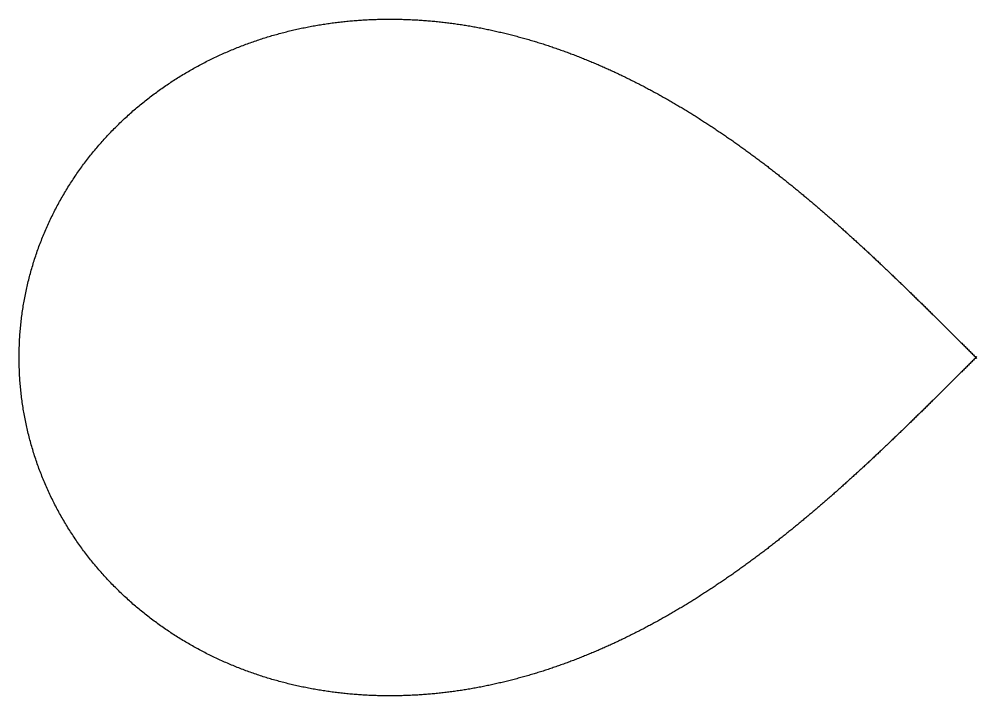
# Model space of a CAD drawing. Header units: metres. Extents: x 0 to 80, y 0 to 80.
# Drawn here: x 29 to 40, y 16.11 to 23.89 of the extents above; entities that cross this region are included whole.
import ezdxf

# ---------------------------------------------------------------- set-up
doc = ezdxf.new("R2010")
doc.units = ezdxf.units.M

msp = doc.modelspace()

# ---------------------------------------------------------------- linework, layer by layer
at = {"layer": 'ENGRAVE'}
msp.add_lwpolyline([(40.009599, 20.009599), (40, 20), (39.990401, 19.990401), (39.980801, 19.980801), (39.971202, 19.971202), (39.961602, 19.961603), (39.952002, 19.952004), (39.942402, 19.942405), (39.932801, 19.932806), (39.923201, 19.923208), (39.913599, 19.91361), (39.903997, 19.904012), (39.894395, 19.894414), (39.884791, 19.884817), (39.875188, 19.87522), (39.865583, 19.865623), (39.855977, 19.856027), (39.846371, 19.846431), (39.836764, 19.836836), (39.827156, 19.827241), (39.817546, 19.817647), (39.807936, 19.808053), (39.798324, 19.79846), (39.788711, 19.788867), (39.779097, 19.779275), (39.769482, 19.769684), (39.759865, 19.760093), (39.750247, 19.750504), (39.740627, 19.740915), (39.731005, 19.731326), (39.721382, 19.721739), (39.711757, 19.712153), (39.702131, 19.702567), (39.692503, 19.692982), (39.682872, 19.683398), (39.67324, 19.673815), (39.663606, 19.664234), (39.65397, 19.654653), (39.644332, 19.645073), (39.634691, 19.635494), (39.625049, 19.625917), (39.615404, 19.616341), (39.605756, 19.606765), (39.596107, 19.597191), (39.586455, 19.587619), (39.5768, 19.578047), (39.567143, 19.568477), (39.557483, 19.558908), (39.54782, 19.549341), (39.538155, 19.539775), (39.528487, 19.53021), (39.518816, 19.520647), (39.509142, 19.511085), (39.499465, 19.501525), (39.489785, 19.491966), (39.480102, 19.482409), (39.470416, 19.472854), (39.460726, 19.4633), (39.451034, 19.453748), (39.441338, 19.444198), (39.431638, 19.434649), (39.421935, 19.425102), (39.412229, 19.415557), (39.402519, 19.406014), (39.392805, 19.396472), (39.383088, 19.386933), (39.373367, 19.377395), (39.363642, 19.36786), (39.353914, 19.358326), (39.344181, 19.348794), (39.334444, 19.339265), (39.324704, 19.329737), (39.314959, 19.320212), (39.30521, 19.310689), (39.295457, 19.301168), (39.2857, 19.291649), (39.275938, 19.282132), (39.266172, 19.272618), (39.256401, 19.263106), (39.246626, 19.253597), (39.236847, 19.244089), (39.227062, 19.234585), (39.217273, 19.225082), (39.20748, 19.215582), (39.197681, 19.206085), (39.187878, 19.19659), (39.17807, 19.187098), (39.168256, 19.177608), (39.158438, 19.168121), (39.148615, 19.158637), (39.138786, 19.149155), (39.128952, 19.139676), (39.119113, 19.1302), (39.109269, 19.120727), (39.099419, 19.111257), (39.089564, 19.101789), (39.079703, 19.092325), (39.069837, 19.082863), (39.059965, 19.073404), (39.050088, 19.063949), (39.040204, 19.054496), (39.030315, 19.045047), (39.02042, 19.035601), (39.010519, 19.026158), (39.000612, 19.016718), (38.9907, 19.007281), (38.980781, 18.997848), (38.970855, 18.988417), (38.960924, 18.978991), (38.950986, 18.969567), (38.941042, 18.960147), (38.931092, 18.950731), (38.921135, 18.941318), (38.911172, 18.931909), (38.901202, 18.922503), (38.891226, 18.9131), (38.881242, 18.903702), (38.871252, 18.894307), (38.861256, 18.884916), (38.851252, 18.875528), (38.841242, 18.866145), (38.831224, 18.856765), (38.8212, 18.847389), (38.811168, 18.838017), (38.801129, 18.828649), (38.791083, 18.819285), (38.78103, 18.809925), (38.77097, 18.800569), (38.760902, 18.791217), (38.750826, 18.781869), (38.740743, 18.772525), (38.730653, 18.763186), (38.720555, 18.753851), (38.710449, 18.74452), (38.700335, 18.735194), (38.690214, 18.725872), (38.680085, 18.716554), (38.669948, 18.707241), (38.659803, 18.697933), (38.64965, 18.688629), (38.639489, 18.679329), (38.629319, 18.670034), (38.619142, 18.660744), (38.608956, 18.651459), (38.598762, 18.642178), (38.588559, 18.632902), (38.578348, 18.623631), (38.568129, 18.614365), (38.557901, 18.605104), (38.547664, 18.595848), (38.537419, 18.586596), (38.527165, 18.57735), (38.516902, 18.568109), (38.50663, 18.558873), (38.496349, 18.549643), (38.48606, 18.540417), (38.475761, 18.531197), (38.465453, 18.521982), (38.455137, 18.512773), (38.44481, 18.503569), (38.434475, 18.49437), (38.42413, 18.485177), (38.413776, 18.475989), (38.403413, 18.466807), (38.39304, 18.457631), (38.382657, 18.448461), (38.372265, 18.439296), (38.361863, 18.430137), (38.351452, 18.420983), (38.34103, 18.411836), (38.330599, 18.402695), (38.320158, 18.393559), (38.309707, 18.38443), (38.299246, 18.375306), (38.288775, 18.366189), (38.278294, 18.357078), (38.267802, 18.347973), (38.2573, 18.338875), (38.246788, 18.329783), (38.236266, 18.320697), (38.225733, 18.311617), (38.215189, 18.302544), (38.204635, 18.293478), (38.194071, 18.284418), (38.183496, 18.275365), (38.17291, 18.266318), (38.162313, 18.257278), (38.151706, 18.248245), (38.141087, 18.239219), (38.130458, 18.230199), (38.119817, 18.221187), (38.109166, 18.212181), (38.098503, 18.203183), (38.08783, 18.194192), (38.077145, 18.185207), (38.066448, 18.17623), (38.055741, 18.167261), (38.045022, 18.158298), (38.034291, 18.149343), (38.023549, 18.140395), (38.012795, 18.131455), (38.00203, 18.122522), (37.991253, 18.113597), (37.980464, 18.10468), (37.969664, 18.09577), (37.958851, 18.086868), (37.948027, 18.077974), (37.937191, 18.069088), (37.926342, 18.060209), (37.915482, 18.051339), (37.904609, 18.042477), (37.893724, 18.033622), (37.882827, 18.024776), (37.871918, 18.015938), (37.860996, 18.007109), (37.850062, 17.998287), (37.839115, 17.989474), (37.828155, 17.98067), (37.817184, 17.971874), (37.806199, 17.963087), (37.795202, 17.954308), (37.784191, 17.945538), (37.773168, 17.936777), (37.762133, 17.928024), (37.751084, 17.919281), (37.740022, 17.910546), (37.728947, 17.901821), (37.717859, 17.893104), (37.706758, 17.884397), (37.695644, 17.875699), (37.684516, 17.86701), (37.673375, 17.85833), (37.662221, 17.84966), (37.651053, 17.840999), (37.639871, 17.832348), (37.628676, 17.823707), (37.617468, 17.815075), (37.606246, 17.806453), (37.59501, 17.79784), (37.58376, 17.789238), (37.572496, 17.780645), (37.561219, 17.772063), (37.549928, 17.76349), (37.538622, 17.754928), (37.527303, 17.746376), (37.515969, 17.737834), (37.504621, 17.729302), (37.493259, 17.720781), (37.481883, 17.71227), (37.470493, 17.70377), (37.459088, 17.695281), (37.447668, 17.686802), (37.436235, 17.678334), (37.424786, 17.669877), (37.413323, 17.661431), (37.401846, 17.652995), (37.390353, 17.644571), (37.378846, 17.636158), (37.367324, 17.627756), (37.355788, 17.619366), (37.344236, 17.610987), (37.332669, 17.602619), (37.321088, 17.594263), (37.309491, 17.585918), (37.297879, 17.577585), (37.286252, 17.569264), (37.27461, 17.560955), (37.262952, 17.552657), (37.251279, 17.544372), (37.239591, 17.536098), (37.227887, 17.527837), (37.216168, 17.519588), (37.204433, 17.511351), (37.192683, 17.503126), (37.180917, 17.494914), (37.169136, 17.486715), (37.157338, 17.478528), (37.145525, 17.470354), (37.133696, 17.462193), (37.121851, 17.454044), (37.10999, 17.445909), (37.098113, 17.437786), (37.08622, 17.429677), (37.074311, 17.421581), (37.062386, 17.413498), (37.050445, 17.405428), (37.038488, 17.397372), (37.026514, 17.38933), (37.014524, 17.381301), (37.002517, 17.373286), (36.990494, 17.365284), (36.978455, 17.357297), (36.966399, 17.349323), (36.954326, 17.341364), (36.942237, 17.333419), (36.930131, 17.325488), (36.918008, 17.317571), (36.905869, 17.309669), (36.893713, 17.301781), (36.88154, 17.293908), (36.86935, 17.286049), (36.857143, 17.278206), (36.844919, 17.270377), (36.832678, 17.262563), (36.82042, 17.254765), (36.808145, 17.246981), (36.795853, 17.239213), (36.783543, 17.23146), (36.771216, 17.223723), (36.758872, 17.216001), (36.74651, 17.208295), (36.734132, 17.200604), (36.721735, 17.19293), (36.709321, 17.185271), (36.69689, 17.177629), (36.684441, 17.170002), (36.671975, 17.162392), (36.65949, 17.154798), (36.646988, 17.14722), (36.634469, 17.13966), (36.621931, 17.132115), (36.609376, 17.124588), (36.596803, 17.117077), (36.584212, 17.109583), (36.571603, 17.102107), (36.558976, 17.094647), (36.546331, 17.087205), (36.533668, 17.07978), (36.520986, 17.072373), (36.508287, 17.064983), (36.49557, 17.057611), (36.482834, 17.050256), (36.47008, 17.04292), (36.457308, 17.035601), (36.444517, 17.028301), (36.431708, 17.021019), (36.41888, 17.013755), (36.406035, 17.00651), (36.39317, 16.999283), (36.380287, 16.992075), (36.367386, 16.984886), (36.354466, 16.977715), (36.341527, 16.970564), (36.32857, 16.963431), (36.315594, 16.956318), (36.302599, 16.949225), (36.289585, 16.94215), (36.276553, 16.935095), (36.263502, 16.92806), (36.250432, 16.921045), (36.237343, 16.91405), (36.224235, 16.907075), (36.211109, 16.90012), (36.197963, 16.893185), (36.184798, 16.88627), (36.171614, 16.879376), (36.158411, 16.872503), (36.145189, 16.86565), (36.131948, 16.858819), (36.118688, 16.852008), (36.105408, 16.845219), (36.09211, 16.83845), (36.078792, 16.831703), (36.065454, 16.824978), (36.052098, 16.818274), (36.038722, 16.811592), (36.025327, 16.804932), (36.011912, 16.798294), (35.998478, 16.791677), (35.985025, 16.785083), (35.971552, 16.778512), (35.95806, 16.771963), (35.944548, 16.765437), (35.931017, 16.758933), (35.917466, 16.752452), (35.903895, 16.745995), (35.890305, 16.73956), (35.876696, 16.733149), (35.863066, 16.726761), (35.849418, 16.720396), (35.835749, 16.714056), (35.822061, 16.707739), (35.808353, 16.701446), (35.794625, 16.695177), (35.780878, 16.688933), (35.767111, 16.682713), (35.753324, 16.676517), (35.739517, 16.670346), (35.725691, 16.664199), (35.711845, 16.658078), (35.697979, 16.651981), (35.684093, 16.64591), (35.670187, 16.639864), (35.656262, 16.633844), (35.642316, 16.627849), (35.628351, 16.62188), (35.614366, 16.615937), (35.600361, 16.61002), (35.586336, 16.604129), (35.572291, 16.598264), (35.558226, 16.592426), (35.544141, 16.586614), (35.530037, 16.580829), (35.515912, 16.575072), (35.501768, 16.569341), (35.487603, 16.563637), (35.473419, 16.557961), (35.459214, 16.552312), (35.44499, 16.546691), (35.430746, 16.541097), (35.416481, 16.535532), (35.402197, 16.529994), (35.387893, 16.524485), (35.373569, 16.519004), (35.359225, 16.513552), (35.344861, 16.508129), (35.330477, 16.502734), (35.316073, 16.497368), (35.301649, 16.492032), (35.287205, 16.486725), (35.272742, 16.481447), (35.258258, 16.476199), (35.243754, 16.470981), (35.229231, 16.465792), (35.214687, 16.460634), (35.200124, 16.455506), (35.185541, 16.450409), (35.170938, 16.445342), (35.156315, 16.440305), (35.141672, 16.4353), (35.12701, 16.430326), (35.112328, 16.425383), (35.097625, 16.420471), (35.082904, 16.415591), (35.068162, 16.410743), (35.0534, 16.405926), (35.038619, 16.401142), (35.023818, 16.396389), (35.008998, 16.391669), (34.994158, 16.386982), (34.979298, 16.382327), (34.964418, 16.377706), (34.949519, 16.373117), (34.934601, 16.368561), (34.919662, 16.364039), (34.904705, 16.359551), (34.889728, 16.355096), (34.874731, 16.350675), (34.859715, 16.346288), (34.844679, 16.341935), (34.829624, 16.337617), (34.81455, 16.333333), (34.799457, 16.329084), (34.784344, 16.32487), (34.769212, 16.320691), (34.754061, 16.316548), (34.73889, 16.31244), (34.723701, 16.308367), (34.708492, 16.30433), (34.693265, 16.300329), (34.678018, 16.296365), (34.662752, 16.292436), (34.647468, 16.288544), (34.632164, 16.284689), (34.616842, 16.280871), (34.601501, 16.27709), (34.586141, 16.273346), (34.570763, 16.269639), (34.555366, 16.26597), (34.53995, 16.262339), (34.524516, 16.258745), (34.509063, 16.25519), (34.493592, 16.251673), (34.478103, 16.248195), (34.462595, 16.244755), (34.447069, 16.241354), (34.431525, 16.237993), (34.415962, 16.23467), (34.400382, 16.231387), (34.384783, 16.228143), (34.369167, 16.22494), (34.353532, 16.221776), (34.33788, 16.218652), (34.32221, 16.215569), (34.306523, 16.212526), (34.290817, 16.209524), (34.275095, 16.206563), (34.259354, 16.203643), (34.243597, 16.200764), (34.227822, 16.197927), (34.212029, 16.195131), (34.19622, 16.192378), (34.180393, 16.189666), (34.164549, 16.186996), (34.148689, 16.184369), (34.132811, 16.181785), (34.116917, 16.179243), (34.101006, 16.176745), (34.085079, 16.174289), (34.069135, 16.171877), (34.053174, 16.169509), (34.037197, 16.167184), (34.021204, 16.164904), (34.005195, 16.162667), (33.98917, 16.160475), (33.973129, 16.158328), (33.957071, 16.156225), (33.940998, 16.154167), (33.92491, 16.152154), (33.908806, 16.150187), (33.892686, 16.148265), (33.876551, 16.146389), (33.8604, 16.144558), (33.844235, 16.142774), (33.828054, 16.141036), (33.811859, 16.139345), (33.795648, 16.1377), (33.779423, 16.136103), (33.763184, 16.134552), (33.746929, 16.133049), (33.730661, 16.131593), (33.714378, 16.130185), (33.698081, 16.128824), (33.68177, 16.127512), (33.665445, 16.126248), (33.649106, 16.125033), (33.632754, 16.123866), (33.616388, 16.122748), (33.600009, 16.12168), (33.583616, 16.12066), (33.567211, 16.11969), (33.550792, 16.11877), (33.534361, 16.117899), (33.517916, 16.117079), (33.501459, 16.116309), (33.48499, 16.115589), (33.468509, 16.11492), (33.452015, 16.114302), (33.435509, 16.113735), (33.418991, 16.113219), (33.402462, 16.112755), (33.385921, 16.112342), (33.369369, 16.111981), (33.352805, 16.111672), (33.33623, 16.111416), (33.319645, 16.111212), (33.303048, 16.11106), (33.286441, 16.110962), (33.269823, 16.110916), (33.253195, 16.110924), (33.236557, 16.110985), (33.219909, 16.1111), (33.203251, 16.111268), (33.186584, 16.111491), (33.169907, 16.111768), (33.15322, 16.112099), (33.136525, 16.112485), (33.11982, 16.112926), (33.103107, 16.113421), (33.086385, 16.113972), (33.069655, 16.114578), (33.052917, 16.11524), (33.03617, 16.115958), (33.019416, 16.116732), (33.002654, 16.117562), (32.985885, 16.118448), (32.969108, 16.119391), (32.952324, 16.12039), (32.935533, 16.121447), (32.918736, 16.12256), (32.901932, 16.123731), (32.885122, 16.12496), (32.868306, 16.126246), (32.851484, 16.12759), (32.834656, 16.128992), (32.817823, 16.130453), (32.800984, 16.131972), (32.784141, 16.133549), (32.767292, 16.135186), (32.75044, 16.136881), (32.733582, 16.138636), (32.716721, 16.14045), (32.699855, 16.142324), (32.682986, 16.144257), (32.666114, 16.146251), (32.649238, 16.148304), (32.632359, 16.150418), (32.615478, 16.152593), (32.598593, 16.154828), (32.581707, 16.157124), (32.564818, 16.159481), (32.547928, 16.161899), (32.531036, 16.164379), (32.514142, 16.16692), (32.497248, 16.169523), (32.480353, 16.172188), (32.463457, 16.174915), (32.44656, 16.177704), (32.429664, 16.180556), (32.412768, 16.183471), (32.395872, 16.186448), (32.378976, 16.189488), (32.362082, 16.192592), (32.345189, 16.195758), (32.328297, 16.198988), (32.311408, 16.202282), (32.29452, 16.20564), (32.277634, 16.209062), (32.260751, 16.212547), (32.243871, 16.216097), (32.226993, 16.219712), (32.21012, 16.223391), (32.193249, 16.227135), (32.176383, 16.230944), (32.159521, 16.234818), (32.142664, 16.238757), (32.125811, 16.242762), (32.108963, 16.246832), (32.092121, 16.250968), (32.075284, 16.25517), (32.058454, 16.259437), (32.04163, 16.263771), (32.024812, 16.268172), (32.008001, 16.272638), (31.991197, 16.277172), (31.974401, 16.281772), (31.957613, 16.286439), (31.940832, 16.291173), (31.92406, 16.295974), (31.907297, 16.300842), (31.890543, 16.305778), (31.873798, 16.310782), (31.857063, 16.315853), (31.840338, 16.320992), (31.823623, 16.326199), (31.806919, 16.331474), (31.790226, 16.336817), (31.773545, 16.342228), (31.756874, 16.347709), (31.740216, 16.353257), (31.72357, 16.358874), (31.706937, 16.364561), (31.690317, 16.370316), (31.67371, 16.37614), (31.657117, 16.382033), (31.640538, 16.387996), (31.623973, 16.394027), (31.607423, 16.400129), (31.590888, 16.4063), (31.574368, 16.412541), (31.557865, 16.418851), (31.541377, 16.425231), (31.524906, 16.431682), (31.508451, 16.438202), (31.492014, 16.444793), (31.475594, 16.451454), (31.459193, 16.458185), (31.442809, 16.464987), (31.426445, 16.471859), (31.410099, 16.478802), (31.393773, 16.485815), (31.377466, 16.4929), (31.36118, 16.500055), (31.344914, 16.507281), (31.328669, 16.514578), (31.312446, 16.521946), (31.296244, 16.529385), (31.280064, 16.536896), (31.263906, 16.544477), (31.247772, 16.55213), (31.23166, 16.559855), (31.215572, 16.567651), (31.199509, 16.575518), (31.183469, 16.583457), (31.167454, 16.591467), (31.151465, 16.599549), (31.135501, 16.607703), (31.119563, 16.615929), (31.103651, 16.624226), (31.087767, 16.632595), (31.071909, 16.641036), (31.056079, 16.649548), (31.040277, 16.658133), (31.024503, 16.666789), (31.008758, 16.675518), (30.993043, 16.684318), (30.977357, 16.69319), (30.961701, 16.702134), (30.946075, 16.711151), (30.93048, 16.720239), (30.914917, 16.729399), (30.899385, 16.738631), (30.883886, 16.747936), (30.868419, 16.757312), (30.852985, 16.76676), (30.837584, 16.77628), (30.822217, 16.785873), (30.806884, 16.795537), (30.791586, 16.805273), (30.776324, 16.815081), (30.761096, 16.824961), (30.745905, 16.834913), (30.73075, 16.844937), (30.715631, 16.855032), (30.70055, 16.8652), (30.685507, 16.875439), (30.670502, 16.885749), (30.655535, 16.896132), (30.640607, 16.906586), (30.625719, 16.917112), (30.610871, 16.927709), (30.596062, 16.938377), (30.581295, 16.949117), (30.566569, 16.959929), (30.551884, 16.970811), (30.537242, 16.981765), (30.522642, 16.99279), (30.508084, 17.003886), (30.493571, 17.015053), (30.479101, 17.026291), (30.464675, 17.037599), (30.450294, 17.048979), (30.435958, 17.060428), (30.421668, 17.071949), (30.407424, 17.08354), (30.393226, 17.095201), (30.379076, 17.106932), (30.364973, 17.118734), (30.350917, 17.130605), (30.33691, 17.142547), (30.322952, 17.154558), (30.309042, 17.166638), (30.295183, 17.178788), (30.281374, 17.191008), (30.267615, 17.203297), (30.253907, 17.215655), (30.24025, 17.228081), (30.226646, 17.240577), (30.213094, 17.253141), (30.199594, 17.265774), (30.186148, 17.278475), (30.172756, 17.291244), (30.159417, 17.304082), (30.146134, 17.316987), (30.132905, 17.32996), (30.119732, 17.343), (30.106614, 17.356108), (30.093554, 17.369283), (30.08055, 17.382524), (30.067603, 17.395833), (30.054714, 17.409208), (30.041883, 17.42265), (30.029111, 17.436157), (30.016398, 17.449731), (30.003745, 17.463371), (29.991151, 17.477076), (29.978618, 17.490846), (29.966146, 17.504682), (29.953735, 17.518582), (29.941385, 17.532548), (29.929098, 17.546577), (29.916874, 17.560671), (29.904713, 17.574829), (29.892615, 17.589051), (29.880581, 17.603336), (29.868612, 17.617684), (29.856707, 17.632095), (29.844868, 17.646569), (29.833094, 17.661106), (29.821387, 17.675705), (29.809746, 17.690366), (29.798172, 17.705088), (29.786666, 17.719872), (29.775227, 17.734717), (29.763857, 17.749623), (29.752555, 17.764589), (29.741323, 17.779616), (29.73016, 17.794703), (29.719067, 17.809849), (29.708045, 17.825055), (29.697094, 17.84032), (29.686213, 17.855643), (29.675405, 17.871025), (29.664668, 17.886465), (29.654004, 17.901964), (29.643413, 17.917519), (29.632895, 17.933132), (29.622452, 17.948801), (29.612082, 17.964527), (29.601787, 17.98031), (29.591566, 17.996148), (29.581421, 18.012041), (29.571352, 18.02799), (29.561359, 18.043994), (29.551443, 18.060052), (29.541603, 18.076164), (29.531841, 18.09233), (29.522157, 18.108549), (29.512551, 18.124821), (29.503023, 18.141146), (29.493574, 18.157523), (29.484205, 18.173951), (29.474915, 18.190432), (29.465705, 18.206963), (29.456576, 18.223545), (29.447527, 18.240177), (29.43856, 18.25686), (29.429674, 18.273591), (29.42087, 18.290372), (29.412148, 18.307202), (29.403508, 18.324079), (29.394952, 18.341005), (29.386479, 18.357978), (29.37809, 18.374998), (29.369785, 18.392065), (29.361564, 18.409178), (29.353428, 18.426336), (29.345377, 18.44354), (29.337411, 18.460789), (29.329531, 18.478082), (29.321737, 18.49542), (29.314029, 18.5128), (29.306409, 18.530224), (29.298875, 18.547691), (29.291428, 18.565199), (29.284069, 18.58275), (29.276799, 18.600341), (29.269616, 18.617974), (29.262522, 18.635647), (29.255517, 18.653359), (29.248601, 18.671111), (29.241775, 18.688902), (29.235038, 18.706732), (29.228392, 18.724599), (29.221836, 18.742504), (29.21537, 18.760445), (29.208996, 18.778424), (29.202713, 18.796438), (29.196521, 18.814488), (29.190421, 18.832572), (29.184413, 18.850692), (29.178497, 18.868845), (29.172674, 18.887032), (29.166943, 18.905251), (29.161306, 18.923504), (29.155762, 18.941788), (29.150311, 18.960103), (29.144955, 18.97845), (29.139692, 18.996827), (29.134524, 19.015234), (29.12945, 19.03367), (29.12447, 19.052135), (29.119586, 19.070628), (29.114797, 19.08915), (29.110103, 19.107698), (29.105504, 19.126273), (29.101002, 19.144874), (29.096595, 19.163501), (29.092285, 19.182153), (29.088071, 19.20083), (29.083953, 19.219531), (29.079932, 19.238255), (29.076008, 19.257002), (29.072181, 19.275771), (29.068452, 19.294562), (29.06482, 19.313374), (29.061285, 19.332207), (29.057848, 19.351061), (29.054509, 19.369933), (29.051268, 19.388825), (29.048126, 19.407736), (29.045081, 19.426664), (29.042135, 19.445609), (29.039288, 19.464572), (29.036539, 19.48355), (29.03389, 19.502544), (29.031339, 19.521554), (29.028887, 19.540577), (29.026535, 19.559615), (29.024282, 19.578666), (29.022128, 19.59773), (29.020074, 19.616806), (29.01812, 19.635894), (29.016265, 19.654993), (29.01451, 19.674102), (29.012855, 19.693221), (29.011299, 19.712349), (29.009844, 19.731487), (29.008489, 19.750632), (29.007234, 19.769785), (29.006079, 19.788945), (29.005024, 19.808111), (29.00407, 19.827283), (29.003216, 19.846461), (29.002462, 19.865643), (29.001809, 19.884829), (29.001256, 19.904019), (29.000804, 19.923212), (29.000452, 19.942407), (29.000201, 19.961604), (29.00005, 19.980801), (29, 20), (29.00005, 20.019199), (29.000201, 20.038396), (29.000452, 20.057593), (29.000804, 20.076788), (29.001256, 20.095981), (29.001809, 20.115171), (29.002462, 20.134357), (29.003216, 20.153539), (29.00407, 20.172717), (29.005024, 20.191889), (29.006079, 20.211055), (29.007234, 20.230215), (29.008489, 20.249368), (29.009844, 20.268513), (29.011299, 20.287651), (29.012855, 20.306779), (29.01451, 20.325898), (29.016265, 20.345007), (29.01812, 20.364106), (29.020074, 20.383194), (29.022128, 20.40227), (29.024282, 20.421334), (29.026535, 20.440385), (29.028887, 20.459423), (29.031339, 20.478446), (29.03389, 20.497456), (29.036539, 20.51645), (29.039288, 20.535428), (29.042135, 20.554391), (29.045081, 20.573336), (29.048126, 20.592264), (29.051268, 20.611175), (29.054509, 20.630067), (29.057848, 20.648939), (29.061285, 20.667793), (29.06482, 20.686626), (29.068452, 20.705438), (29.072181, 20.724229), (29.076008, 20.742998), (29.079932, 20.761745), (29.083953, 20.780469), (29.088071, 20.79917), (29.092285, 20.817847), (29.096595, 20.836499), (29.101002, 20.855126), (29.105504, 20.873727), (29.110103, 20.892302), (29.114797, 20.91085), (29.119586, 20.929372), (29.12447, 20.947865), (29.12945, 20.96633), (29.134524, 20.984766), (29.139692, 21.003173), (29.144955, 21.02155), (29.150311, 21.039897), (29.155762, 21.058212), (29.161306, 21.076496), (29.166943, 21.094749), (29.172674, 21.112968), (29.178497, 21.131155), (29.184413, 21.149308), (29.190421, 21.167428), (29.196521, 21.185512), (29.202713, 21.203562), (29.208996, 21.221576), (29.21537, 21.239555), (29.221836, 21.257496), (29.228392, 21.275401), (29.235038, 21.293268), (29.241775, 21.311098), (29.248601, 21.328889), (29.255517, 21.346641), (29.262522, 21.364353), (29.269616, 21.382026), (29.276799, 21.399659), (29.284069, 21.41725), (29.291428, 21.434801), (29.298875, 21.452309), (29.306409, 21.469776), (29.314029, 21.4872), (29.321737, 21.50458), (29.329531, 21.521918), (29.337411, 21.539211), (29.345377, 21.55646), (29.353428, 21.573664), (29.361564, 21.590822), (29.369785, 21.607935), (29.37809, 21.625002), (29.386479, 21.642022), (29.394952, 21.658995), (29.403508, 21.675921), (29.412148, 21.692798), (29.42087, 21.709628), (29.429674, 21.726409), (29.43856, 21.74314), (29.447527, 21.759823), (29.456576, 21.776455), (29.465705, 21.793037), (29.474915, 21.809568), (29.484205, 21.826049), (29.493574, 21.842477), (29.503023, 21.858854), (29.512551, 21.875179), (29.522157, 21.891451), (29.531841, 21.90767), (29.541603, 21.923836), (29.551443, 21.939948), (29.561359, 21.956006), (29.571352, 21.97201), (29.581421, 21.987959), (29.591566, 22.003852), (29.601787, 22.01969), (29.612082, 22.035473), (29.622452, 22.051199), (29.632895, 22.066868), (29.643413, 22.082481), (29.654004, 22.098036), (29.664668, 22.113535), (29.675405, 22.128975), (29.686213, 22.144357), (29.697094, 22.15968), (29.708045, 22.174945), (29.719067, 22.190151), (29.73016, 22.205297), (29.741323, 22.220384), (29.752555, 22.235411), (29.763857, 22.250377), (29.775227, 22.265283), (29.786666, 22.280128), (29.798172, 22.294912), (29.809746, 22.309634), (29.821387, 22.324295), (29.833094, 22.338894), (29.844868, 22.353431), (29.856707, 22.367905), (29.868612, 22.382316), (29.880581, 22.396664), (29.892615, 22.410949), (29.904713, 22.425171), (29.916874, 22.439329), (29.929098, 22.453423), (29.941385, 22.467452), (29.953735, 22.481418), (29.966146, 22.495318), (29.978618, 22.509154), (29.991151, 22.522924), (30.003745, 22.536629), (30.016398, 22.550269), (30.029111, 22.563843), (30.041883, 22.57735), (30.054714, 22.590792), (30.067603, 22.604167), (30.08055, 22.617476), (30.093554, 22.630717), (30.106614, 22.643892), (30.119732, 22.657), (30.132905, 22.67004), (30.146134, 22.683013), (30.159417, 22.695918), (30.172756, 22.708756), (30.186148, 22.721525), (30.199594, 22.734226), (30.213094, 22.746859), (30.226646, 22.759423), (30.24025, 22.771919), (30.253907, 22.784345), (30.267615, 22.796703), (30.281374, 22.808992), (30.295183, 22.821212), (30.309042, 22.833362), (30.322952, 22.845442), (30.33691, 22.857453), (30.350917, 22.869395), (30.364973, 22.881266), (30.379076, 22.893068), (30.393226, 22.904799), (30.407424, 22.91646), (30.421668, 22.928051), (30.435958, 22.939572), (30.450294, 22.951021), (30.464675, 22.962401), (30.479101, 22.973709), (30.493571, 22.984947), (30.508084, 22.996114), (30.522642, 23.00721), (30.537242, 23.018235), (30.551884, 23.029189), (30.566569, 23.040071), (30.581295, 23.050883), (30.596062, 23.061623), (30.610871, 23.072291), (30.625719, 23.082888), (30.640607, 23.093414), (30.655535, 23.103868), (30.670502, 23.114251), (30.685507, 23.124561), (30.70055, 23.1348), (30.715631, 23.144968), (30.73075, 23.155063), (30.745905, 23.165087), (30.761096, 23.175039), (30.776324, 23.184919), (30.791586, 23.194727), (30.806884, 23.204463), (30.822217, 23.214127), (30.837584, 23.22372), (30.852985, 23.23324), (30.868419, 23.242688), (30.883886, 23.252064), (30.899385, 23.261369), (30.914917, 23.270601), (30.93048, 23.279761), (30.946075, 23.288849), (30.961701, 23.297866), (30.977357, 23.30681), (30.993043, 23.315682), (31.008758, 23.324482), (31.024503, 23.333211), (31.040277, 23.341867), (31.056079, 23.350452), (31.071909, 23.358964), (31.087767, 23.367405), (31.103651, 23.375774), (31.119563, 23.384071), (31.135501, 23.392297), (31.151465, 23.400451), (31.167454, 23.408533), (31.183469, 23.416543), (31.199509, 23.424482), (31.215572, 23.432349), (31.23166, 23.440145), (31.247772, 23.44787), (31.263906, 23.455523), (31.280064, 23.463104), (31.296244, 23.470615), (31.312446, 23.478054), (31.328669, 23.485422), (31.344914, 23.492719), (31.36118, 23.499945), (31.377466, 23.5071), (31.393773, 23.514185), (31.410099, 23.521198), (31.426445, 23.528141), (31.442809, 23.535013), (31.459193, 23.541815), (31.475594, 23.548546), (31.492014, 23.555207), (31.508451, 23.561798), (31.524906, 23.568318), (31.541377, 23.574769), (31.557865, 23.581149), (31.574368, 23.587459), (31.590888, 23.5937), (31.607423, 23.599871), (31.623973, 23.605973), (31.640538, 23.612004), (31.657117, 23.617967), (31.67371, 23.62386), (31.690317, 23.629684), (31.706937, 23.635439), (31.72357, 23.641126), (31.740216, 23.646743), (31.756874, 23.652291), (31.773545, 23.657772), (31.790226, 23.663183), (31.806919, 23.668526), (31.823623, 23.673801), (31.840338, 23.679008), (31.857063, 23.684147), (31.873798, 23.689218), (31.890543, 23.694222), (31.907297, 23.699158), (31.92406, 23.704026), (31.940832, 23.708827), (31.957613, 23.713561), (31.974401, 23.718228), (31.991197, 23.722828), (32.008001, 23.727362), (32.024812, 23.731828), (32.04163, 23.736229), (32.058454, 23.740563), (32.075284, 23.74483), (32.092121, 23.749032), (32.108963, 23.753168), (32.125811, 23.757238), (32.142664, 23.761243), (32.159521, 23.765182), (32.176383, 23.769056), (32.193249, 23.772865), (32.21012, 23.776609), (32.226993, 23.780288), (32.243871, 23.783903), (32.260751, 23.787453), (32.277634, 23.790938), (32.29452, 23.79436), (32.311408, 23.797718), (32.328297, 23.801012), (32.345189, 23.804242), (32.362082, 23.807408), (32.378976, 23.810512), (32.395872, 23.813552), (32.412768, 23.816529), (32.429664, 23.819444), (32.44656, 23.822296), (32.463457, 23.825085), (32.480353, 23.827812), (32.497248, 23.830477), (32.514142, 23.83308), (32.531036, 23.835621), (32.547928, 23.838101), (32.564818, 23.840519), (32.581707, 23.842876), (32.598593, 23.845172), (32.615478, 23.847407), (32.632359, 23.849582), (32.649238, 23.851696), (32.666114, 23.853749), (32.682986, 23.855743), (32.699855, 23.857676), (32.716721, 23.85955), (32.733582, 23.861364), (32.75044, 23.863119), (32.767292, 23.864814), (32.784141, 23.866451), (32.800984, 23.868028), (32.817823, 23.869547), (32.834656, 23.871008), (32.851484, 23.87241), (32.868306, 23.873754), (32.885122, 23.87504), (32.901932, 23.876269), (32.918736, 23.87744), (32.935533, 23.878553), (32.952324, 23.87961), (32.969108, 23.880609), (32.985885, 23.881552), (33.002654, 23.882438), (33.019416, 23.883268), (33.03617, 23.884042), (33.052917, 23.88476), (33.069655, 23.885422), (33.086385, 23.886028), (33.103107, 23.886579), (33.11982, 23.887074), (33.136525, 23.887515), (33.15322, 23.887901), (33.169907, 23.888232), (33.186584, 23.888509), (33.203251, 23.888732), (33.219909, 23.8889), (33.236557, 23.889015), (33.253195, 23.889076), (33.269823, 23.889084), (33.286441, 23.889038), (33.303048, 23.88894), (33.319645, 23.888788), (33.33623, 23.888584), (33.352805, 23.888328), (33.369369, 23.888019), (33.385921, 23.887658), (33.402462, 23.887245), (33.418991, 23.886781), (33.435509, 23.886265), (33.452015, 23.885698), (33.468509, 23.88508), (33.48499, 23.884411), (33.501459, 23.883691), (33.517916, 23.882921), (33.534361, 23.882101), (33.550792, 23.88123), (33.567211, 23.88031), (33.583616, 23.87934), (33.600009, 23.87832), (33.616388, 23.877252), (33.632754, 23.876134), (33.649106, 23.874967), (33.665445, 23.873752), (33.68177, 23.872488), (33.698081, 23.871176), (33.714378, 23.869815), (33.730661, 23.868407), (33.746929, 23.866951), (33.763184, 23.865448), (33.779423, 23.863897), (33.795648, 23.8623), (33.811859, 23.860655), (33.828054, 23.858964), (33.844235, 23.857226), (33.8604, 23.855442), (33.876551, 23.853611), (33.892686, 23.851735), (33.908806, 23.849813), (33.92491, 23.847846), (33.940998, 23.845833), (33.957071, 23.843775), (33.973129, 23.841672), (33.98917, 23.839525), (34.005195, 23.837333), (34.021204, 23.835096), (34.037197, 23.832816), (34.053174, 23.830491), (34.069135, 23.828123), (34.085079, 23.825711), (34.101006, 23.823255), (34.116917, 23.820757), (34.132811, 23.818215), (34.148689, 23.815631), (34.164549, 23.813004), (34.180393, 23.810334), (34.19622, 23.807622), (34.212029, 23.804869), (34.227822, 23.802073), (34.243597, 23.799236), (34.259354, 23.796357), (34.275095, 23.793437), (34.290817, 23.790476), (34.306523, 23.787474), (34.32221, 23.784431), (34.33788, 23.781348), (34.353532, 23.778224), (34.369167, 23.77506), (34.384783, 23.771857), (34.400382, 23.768613), (34.415962, 23.76533), (34.431525, 23.762007), (34.447069, 23.758646), (34.462595, 23.755245), (34.478103, 23.751805), (34.493592, 23.748327), (34.509063, 23.74481), (34.524516, 23.741255), (34.53995, 23.737661), (34.555366, 23.73403), (34.570763, 23.730361), (34.586141, 23.726654), (34.601501, 23.72291), (34.616842, 23.719129), (34.632164, 23.715311), (34.647468, 23.711456), (34.662752, 23.707564), (34.678018, 23.703635), (34.693265, 23.699671), (34.708492, 23.69567), (34.723701, 23.691633), (34.73889, 23.68756), (34.754061, 23.683452), (34.769212, 23.679309), (34.784344, 23.67513), (34.799457, 23.670916), (34.81455, 23.666667), (34.829624, 23.662383), (34.844679, 23.658065), (34.859715, 23.653712), (34.874731, 23.649325), (34.889728, 23.644904), (34.904705, 23.640449), (34.919662, 23.635961), (34.934601, 23.631439), (34.949519, 23.626883), (34.964418, 23.622294), (34.979298, 23.617673), (34.994158, 23.613018), (35.008998, 23.608331), (35.023818, 23.603611), (35.038619, 23.598858), (35.0534, 23.594074), (35.068162, 23.589257), (35.082904, 23.584409), (35.097625, 23.579529), (35.112328, 23.574617), (35.12701, 23.569674), (35.141672, 23.5647), (35.156315, 23.559695), (35.170938, 23.554658), (35.185541, 23.549591), (35.200124, 23.544494), (35.214687, 23.539366), (35.229231, 23.534208), (35.243754, 23.529019), (35.258258, 23.523801), (35.272742, 23.518553), (35.287205, 23.513275), (35.301649, 23.507968), (35.316073, 23.502632), (35.330477, 23.497266), (35.344861, 23.491871), (35.359225, 23.486448), (35.373569, 23.480996), (35.387893, 23.475515), (35.402197, 23.470006), (35.416481, 23.464468), (35.430746, 23.458903), (35.44499, 23.453309), (35.459214, 23.447688), (35.473419, 23.442039), (35.487603, 23.436363), (35.501768, 23.430659), (35.515912, 23.424928), (35.530037, 23.419171), (35.544141, 23.413386), (35.558226, 23.407574), (35.572291, 23.401736), (35.586336, 23.395871), (35.600361, 23.38998), (35.614366, 23.384063), (35.628351, 23.37812), (35.642316, 23.372151), (35.656262, 23.366156), (35.670187, 23.360136), (35.684093, 23.35409), (35.697979, 23.348019), (35.711845, 23.341922), (35.725691, 23.335801), (35.739517, 23.329654), (35.753324, 23.323483), (35.767111, 23.317287), (35.780878, 23.311067), (35.794625, 23.304823), (35.808353, 23.298554), (35.822061, 23.292261), (35.835749, 23.285944), (35.849418, 23.279604), (35.863066, 23.273239), (35.876696, 23.266851), (35.890305, 23.26044), (35.903895, 23.254005), (35.917466, 23.247548), (35.931017, 23.241067), (35.944548, 23.234563), (35.95806, 23.228037), (35.971552, 23.221488), (35.985025, 23.214917), (35.998478, 23.208323), (36.011912, 23.201706), (36.025327, 23.195068), (36.038722, 23.188408), (36.052098, 23.181726), (36.065454, 23.175022), (36.078792, 23.168297), (36.09211, 23.16155), (36.105408, 23.154781), (36.118688, 23.147992), (36.131948, 23.141181), (36.145189, 23.13435), (36.158411, 23.127497), (36.171614, 23.120624), (36.184798, 23.11373), (36.197963, 23.106815), (36.211109, 23.09988), (36.224235, 23.092925), (36.237343, 23.08595), (36.250432, 23.078955), (36.263502, 23.07194), (36.276553, 23.064905), (36.289585, 23.05785), (36.302599, 23.050775), (36.315594, 23.043682), (36.32857, 23.036569), (36.341527, 23.029436), (36.354466, 23.022285), (36.367386, 23.015114), (36.380287, 23.007925), (36.39317, 23.000717), (36.406035, 22.99349), (36.41888, 22.986245), (36.431708, 22.978981), (36.444517, 22.971699), (36.457308, 22.964399), (36.47008, 22.95708), (36.482834, 22.949744), (36.49557, 22.942389), (36.508287, 22.935017), (36.520986, 22.927627), (36.533668, 22.92022), (36.546331, 22.912795), (36.558976, 22.905353), (36.571603, 22.897893), (36.584212, 22.890417), (36.596803, 22.882923), (36.609376, 22.875412), (36.621931, 22.867885), (36.634469, 22.86034), (36.646988, 22.85278), (36.65949, 22.845202), (36.671975, 22.837608), (36.684441, 22.829998), (36.69689, 22.822371), (36.709321, 22.814729), (36.721735, 22.80707), (36.734132, 22.799396), (36.74651, 22.791705), (36.758872, 22.783999), (36.771216, 22.776277), (36.783543, 22.76854), (36.795853, 22.760787), (36.808145, 22.753019), (36.82042, 22.745235), (36.832678, 22.737437), (36.844919, 22.729623), (36.857143, 22.721794), (36.86935, 22.713951), (36.88154, 22.706092), (36.893713, 22.698219), (36.905869, 22.690331), (36.918008, 22.682429), (36.930131, 22.674512), (36.942237, 22.666581), (36.954326, 22.658636), (36.966399, 22.650677), (36.978455, 22.642703), (36.990494, 22.634716), (37.002517, 22.626714), (37.014524, 22.618699), (37.026514, 22.61067), (37.038488, 22.602628), (37.050445, 22.594572), (37.062386, 22.586502), (37.074311, 22.578419), (37.08622, 22.570323), (37.098113, 22.562214), (37.10999, 22.554091), (37.121851, 22.545956), (37.133696, 22.537807), (37.145525, 22.529646), (37.157338, 22.521472), (37.169136, 22.513285), (37.180917, 22.505086), (37.192683, 22.496874), (37.204433, 22.488649), (37.216168, 22.480412), (37.227887, 22.472163), (37.239591, 22.463902), (37.251279, 22.455628), (37.262952, 22.447343), (37.27461, 22.439045), (37.286252, 22.430736), (37.297879, 22.422415), (37.309491, 22.414082), (37.321088, 22.405737), (37.332669, 22.397381), (37.344236, 22.389013), (37.355788, 22.380634), (37.367324, 22.372244), (37.378846, 22.363842), (37.390353, 22.355429), (37.401846, 22.347005), (37.413323, 22.338569), (37.424786, 22.330123), (37.436235, 22.321666), (37.447668, 22.313198), (37.459088, 22.304719), (37.470493, 22.29623), (37.481883, 22.28773), (37.493259, 22.279219), (37.504621, 22.270698), (37.515969, 22.262166), (37.527303, 22.253624), (37.538622, 22.245072), (37.549928, 22.23651), (37.561219, 22.227937), (37.572496, 22.219355), (37.58376, 22.210762), (37.59501, 22.20216), (37.606246, 22.193547), (37.617468, 22.184925), (37.628676, 22.176293), (37.639871, 22.167652), (37.651053, 22.159001), (37.662221, 22.15034), (37.673375, 22.14167), (37.684516, 22.13299), (37.695644, 22.124301), (37.706758, 22.115603), (37.717859, 22.106896), (37.728947, 22.098179), (37.740022, 22.089454), (37.751084, 22.080719), (37.762133, 22.071976), (37.773168, 22.063223), (37.784191, 22.054462), (37.795202, 22.045692), (37.806199, 22.036913), (37.817184, 22.028126), (37.828155, 22.01933), (37.839115, 22.010526), (37.850062, 22.001713), (37.860996, 21.992891), (37.871918, 21.984062), (37.882827, 21.975224), (37.893724, 21.966378), (37.904609, 21.957523), (37.915482, 21.948661), (37.926342, 21.939791), (37.937191, 21.930912), (37.948027, 21.922026), (37.958851, 21.913132), (37.969664, 21.90423), (37.980464, 21.89532), (37.991253, 21.886403), (38.00203, 21.877478), (38.012795, 21.868545), (38.023549, 21.859605), (38.034291, 21.850657), (38.045022, 21.841702), (38.055741, 21.832739), (38.066448, 21.82377), (38.077145, 21.814793), (38.08783, 21.805808), (38.098503, 21.796817), (38.109166, 21.787819), (38.119817, 21.778813), (38.130458, 21.769801), (38.141087, 21.760781), (38.151706, 21.751755), (38.162313, 21.742722), (38.17291, 21.733682), (38.183496, 21.724635), (38.194071, 21.715582), (38.204635, 21.706522), (38.215189, 21.697456), (38.225733, 21.688383), (38.236266, 21.679303), (38.246788, 21.670217), (38.2573, 21.661125), (38.267802, 21.652027), (38.278294, 21.642922), (38.288775, 21.633811), (38.299246, 21.624694), (38.309707, 21.61557), (38.320158, 21.606441), (38.330599, 21.597305), (38.34103, 21.588164), (38.351452, 21.579017), (38.361863, 21.569863), (38.372265, 21.560704), (38.382657, 21.551539), (38.39304, 21.542369), (38.403413, 21.533193), (38.413776, 21.524011), (38.42413, 21.514823), (38.434475, 21.50563), (38.44481, 21.496431), (38.455137, 21.487227), (38.465453, 21.478018), (38.475761, 21.468803), (38.48606, 21.459583), (38.496349, 21.450357), (38.50663, 21.441127), (38.516902, 21.431891), (38.527165, 21.42265), (38.537419, 21.413404), (38.547664, 21.404152), (38.557901, 21.394896), (38.568129, 21.385635), (38.578348, 21.376369), (38.588559, 21.367098), (38.598762, 21.357822), (38.608956, 21.348541), (38.619142, 21.339256), (38.629319, 21.329966), (38.639489, 21.320671), (38.64965, 21.311371), (38.659803, 21.302067), (38.669948, 21.292759), (38.680085, 21.283446), (38.690214, 21.274128), (38.700335, 21.264806), (38.710449, 21.25548), (38.720555, 21.246149), (38.730653, 21.236814), (38.740743, 21.227475), (38.750826, 21.218131), (38.760902, 21.208783), (38.77097, 21.199431), (38.78103, 21.190075), (38.791083, 21.180715), (38.801129, 21.171351), (38.811168, 21.161983), (38.8212, 21.152611), (38.831224, 21.143235), (38.841242, 21.133855), (38.851252, 21.124472), (38.861256, 21.115084), (38.871252, 21.105693), (38.881242, 21.096298), (38.891226, 21.0869), (38.901202, 21.077497), (38.911172, 21.068091), (38.921135, 21.058682), (38.931092, 21.049269), (38.941042, 21.039853), (38.950986, 21.030433), (38.960924, 21.021009), (38.970855, 21.011583), (38.980781, 21.002152), (38.9907, 20.992719), (39.000612, 20.983282), (39.010519, 20.973842), (39.02042, 20.964399), (39.030315, 20.954953), (39.040204, 20.945504), (39.050088, 20.936051), (39.059965, 20.926596), (39.069837, 20.917137), (39.079703, 20.907675), (39.089564, 20.898211), (39.099419, 20.888743), (39.109269, 20.879273), (39.119113, 20.8698), (39.128952, 20.860324), (39.138786, 20.850845), (39.148615, 20.841363), (39.158438, 20.831879), (39.168256, 20.822392), (39.17807, 20.812902), (39.187878, 20.80341), (39.197681, 20.793915), (39.20748, 20.784418), (39.217273, 20.774918), (39.227062, 20.765415), (39.236847, 20.755911), (39.246626, 20.746403), (39.256401, 20.736894), (39.266172, 20.727382), (39.275938, 20.717868), (39.2857, 20.708351), (39.295457, 20.698832), (39.30521, 20.689311), (39.314959, 20.679788), (39.324704, 20.670263), (39.334444, 20.660735), (39.344181, 20.651206), (39.353914, 20.641674), (39.363642, 20.63214), (39.373367, 20.622605), (39.383088, 20.613067), (39.392805, 20.603528), (39.402519, 20.593986), (39.412229, 20.584443), (39.421935, 20.574898), (39.431638, 20.565351), (39.441338, 20.555802), (39.451034, 20.546252), (39.460726, 20.5367), (39.470416, 20.527146), (39.480102, 20.517591), (39.489785, 20.508034), (39.499465, 20.498475), (39.509142, 20.488915), (39.518816, 20.479353), (39.528487, 20.46979), (39.538155, 20.460225), (39.54782, 20.450659), (39.557483, 20.441092), (39.567143, 20.431523), (39.5768, 20.421953), (39.586455, 20.412381), (39.596107, 20.402809), (39.605756, 20.393235), (39.615404, 20.383659), (39.625049, 20.374083), (39.634691, 20.364506), (39.644332, 20.354927), (39.65397, 20.345347), (39.663606, 20.335766), (39.67324, 20.326185), (39.682872, 20.316602), (39.692503, 20.307018), (39.702131, 20.297433), (39.711757, 20.287847), (39.721382, 20.278261), (39.731005, 20.268674), (39.740627, 20.259085), (39.750247, 20.249496), (39.759865, 20.239907), (39.769482, 20.230316), (39.779097, 20.220725), (39.788711, 20.211133), (39.798324, 20.20154), (39.807936, 20.191947), (39.817546, 20.182353), (39.827156, 20.172759), (39.836764, 20.163164), (39.846371, 20.153569), (39.855977, 20.143973), (39.865583, 20.134377), (39.875188, 20.12478), (39.884791, 20.115183), (39.894395, 20.105586), (39.903997, 20.095988), (39.913599, 20.08639), (39.923201, 20.076792), (39.932801, 20.067194), (39.942402, 20.057595), (39.952002, 20.047996), (39.961602, 20.038397), (39.971202, 20.028798), (39.980801, 20.019199), (39.990401, 20.009599), (40, 20), (40.009599, 19.990401)], dxfattribs=at)

doc.saveas('drawing.dxf')
